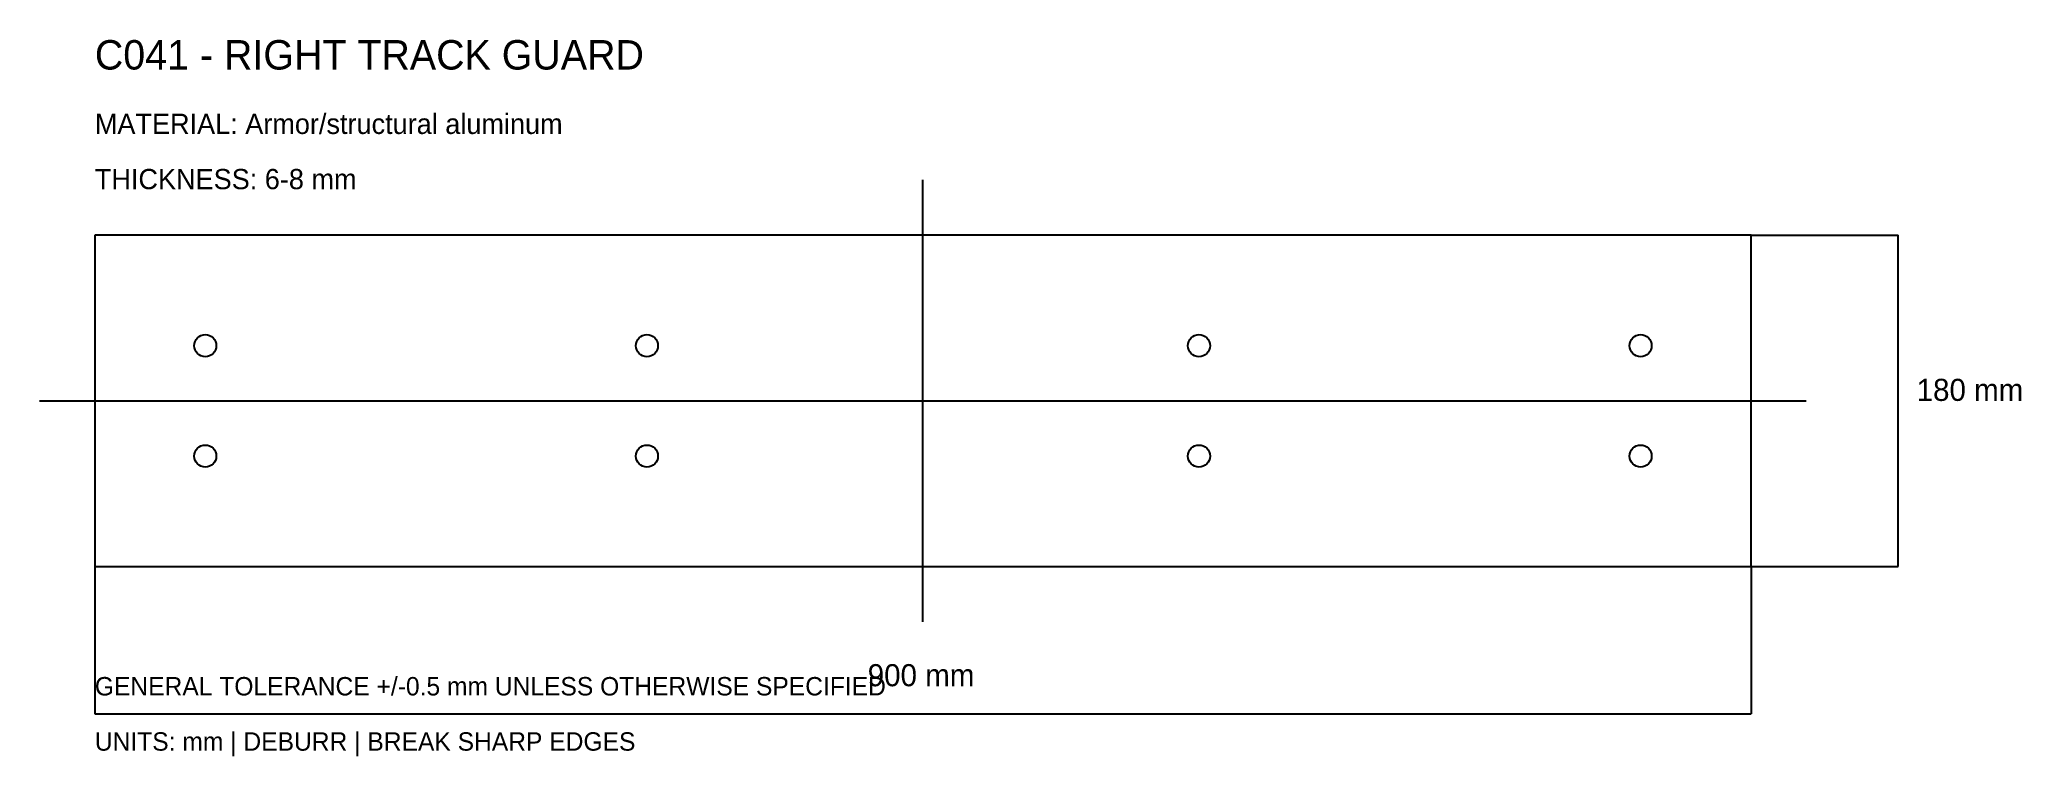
# Model space of a CAD drawing. Header units: millimetres. Extents: x -30 to 1047, y -103 to 286.
import ezdxf

# ---------------------------------------------------------------- set-up
doc = ezdxf.new("R2010")
doc.units = ezdxf.units.MM

msp = doc.modelspace()

# ---------------------------------------------------------------- linework, layer by layer
at = {"layer": 'CENTER'}
for p, q in [((450, -30), (450, 210)), ((-30, 90), (930, 90))]:
    msp.add_line(p, q, dxfattribs=at)
at = {"layer": 'CUT'}
for p, q in [((900, 180), (0, 180)), ((0, 180), (0, 0)), ((900, 0), (900, 180)), ((0, 0), (900, 0))]:
    msp.add_line(p, q, dxfattribs=at)
at = {"layer": 'DIM'}
for p, q in [((900, 180), (980, 180)), ((980, 0), (980, 180)), ((0, 0), (0, -80)), ((900, 0), (900, -80)), ((900, 0), (980, 0)), ((0, -80), (900, -80))]:
    msp.add_line(p, q, dxfattribs=at)
at = {"layer": 'HOLES'}
for centre in [(60, 120), (300, 120), (600, 120), (840, 120), (60, 60), (300, 60), (600, 60), (840, 60)]:
    msp.add_circle(centre, 6, dxfattribs=at)

# ---------------------------------------------------------------- texts
at = {"layer": 'NOTES'}
for s, height, p in [('C041 - RIGHT TRACK GUARD', 16, (0, 270)), ('MATERIAL: Armor/structural aluminum', 11, (0, 235)), ('THICKNESS: 6-8 mm', 11, (0, 205)), ('180 mm', 12, (990, 90)), ('900 mm', 12, (420, -65)), ('GENERAL TOLERANCE +/-0.5 mm UNLESS OTHERWISE SPECIFIED', 10, (0, -70)), ('UNITS: mm | DEBURR | BREAK SHARP EDGES', 10, (0, -100))]:
    msp.add_text(s, height=height, dxfattribs=at).set_placement(p)

doc.saveas('drawing.dxf')
